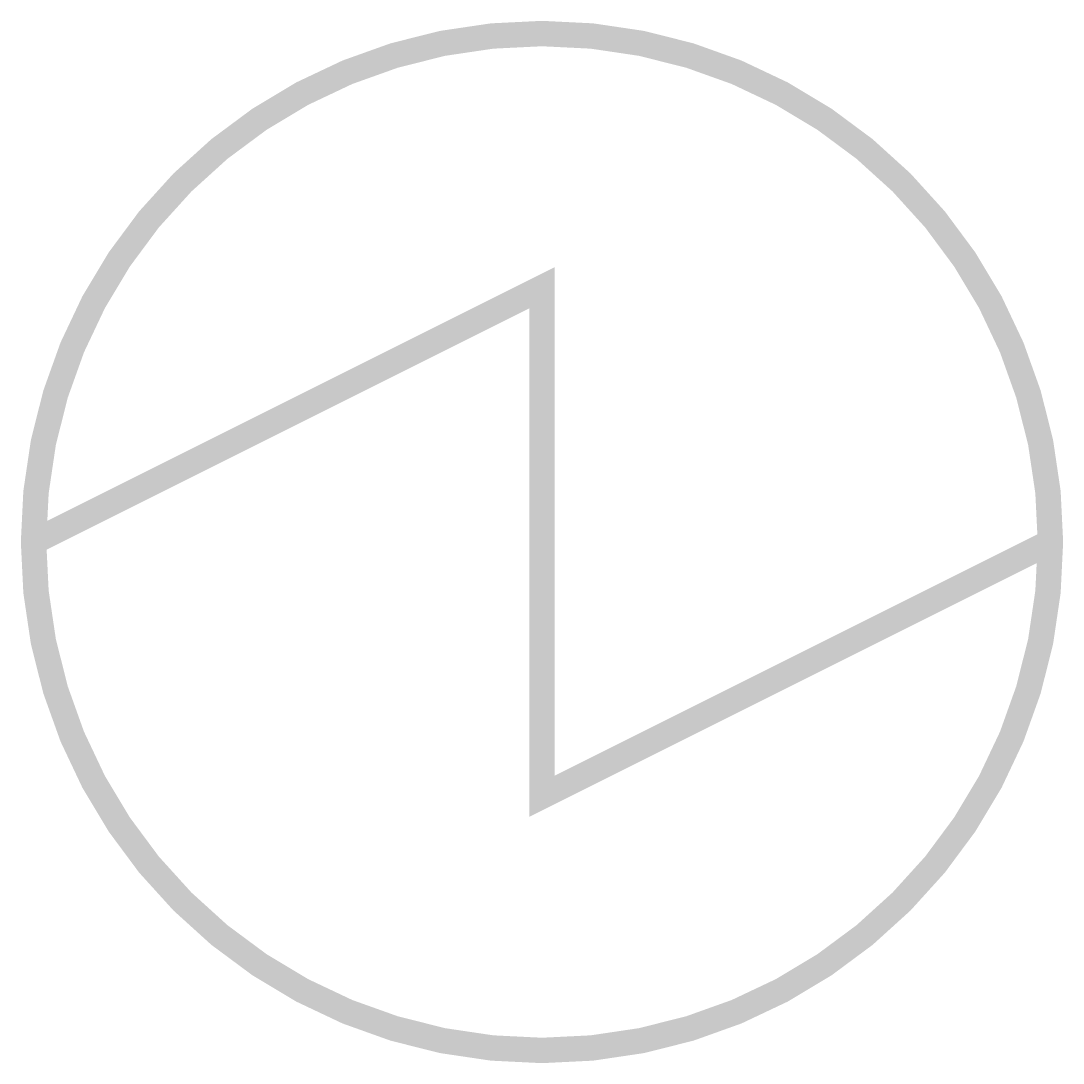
# Model space of a CAD drawing. Extents: x -0.05 to 4.05, y -0.05 to 4.05.
import ezdxf

# ---------------------------------------------------------------- set-up
doc = ezdxf.new("R2010")
doc.units = 0
doc.header["$MEASUREMENT"] = 0
doc.layers.get('0').update_dxf_attribs({"linetype": 'CONTINUOUS'})

msp = doc.modelspace()

# ---------------------------------------------------------------- linework, layer by layer
at = {"color": 7, "const_width": 0.1}
msp.add_lwpolyline([(2, 0, 1), (2, 4, 1), (2, 0, 1)], format="xyb", dxfattribs=at)
at = {"const_width": 0.1}
msp.add_lwpolyline([(0, 2), (2, 3), (2, 1), (4, 2)], dxfattribs=at)

doc.saveas('drawing.dxf')
